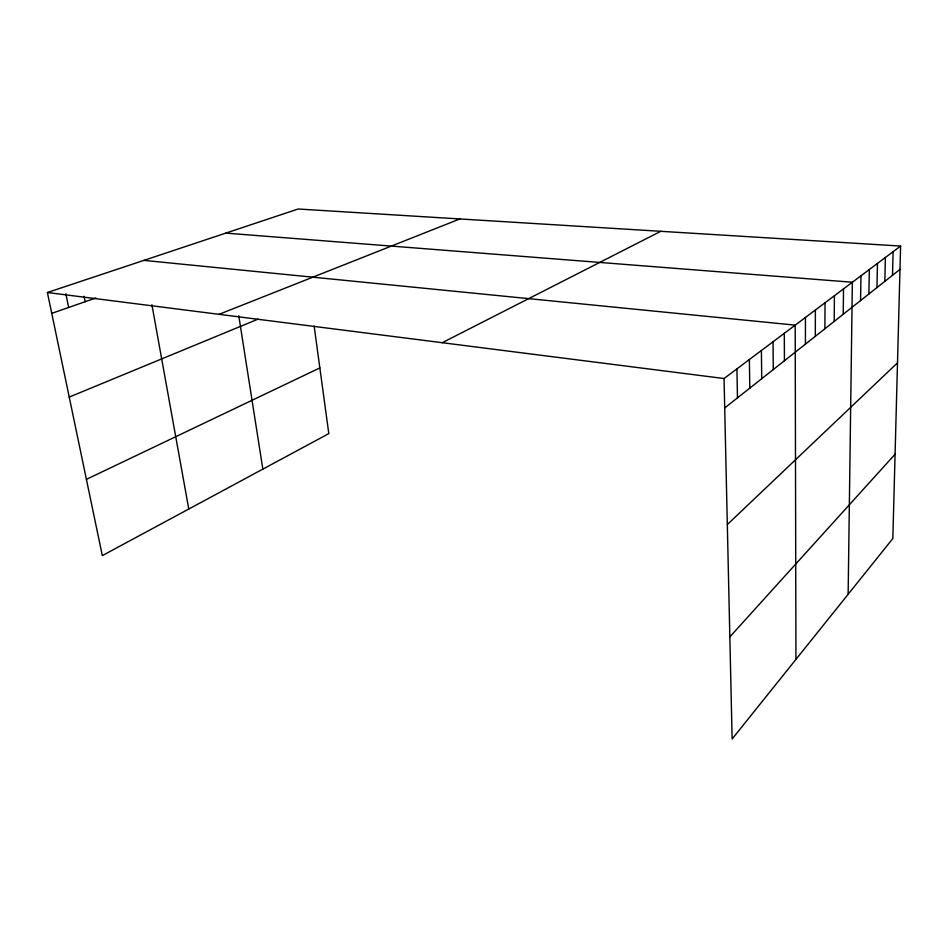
<?xml version="1.0" encoding="UTF-8"?>
<svg xmlns="http://www.w3.org/2000/svg" width="948" height="948" viewBox="0 0 948 948"><rect width="100%" height="100%" fill="white"/><g stroke="black" fill="none" stroke-linecap="round" stroke-linejoin="round"><path stroke-width="1.42" d="M805.433 344.148L805.445 317.45M815.304 336.339L815.387 309.984M824.89 328.766L825.044 302.744M834.193 321.408L834.418 295.717M843.234 314.262L843.519 288.879M848.14 594.289L852.359 282.243L225.802 233.113M860.571 300.552L860.962 275.797M868.878 293.987L869.328 269.516M876.971 287.588L877.457 263.414M884.84 281.366L885.385 257.465M892.506 275.299L893.087 251.682M900.6 246.053L892.838 538.535L732.129 738.99L724.047 378.536L900.6 246.053L298.182 209.01L47.4 292.505L102.325 555.611L328.802 433.603L314.144 326.053M729.841 636.89L895.078 454.234M727.317 524.576L897.495 362.835M724.71 407.96L899.984 269.398M442.23 342.702L660.78 231.3M86.41 479.356L319.855 367.919M69.228 397.082L257.974 319.168M219.047 314.333L459.851 218.952M51.749 313.361L95.89 297.968M143.895 260.38L795.194 325.14L795.941 659.393M47.4 292.505L724.047 378.536M65.85 293.714L68.647 307.472M84.064 296.274L85.154 301.725M151.905 304.746L188.782 509.04M238.766 315.708L262.845 469.142M736.928 368.867L737.473 397.876M749.37 359.529L749.809 388.123M761.398 350.499L761.73 378.69M773.035 341.778L773.272 369.566M784.292 333.329L784.434 360.738"/></g></svg>
